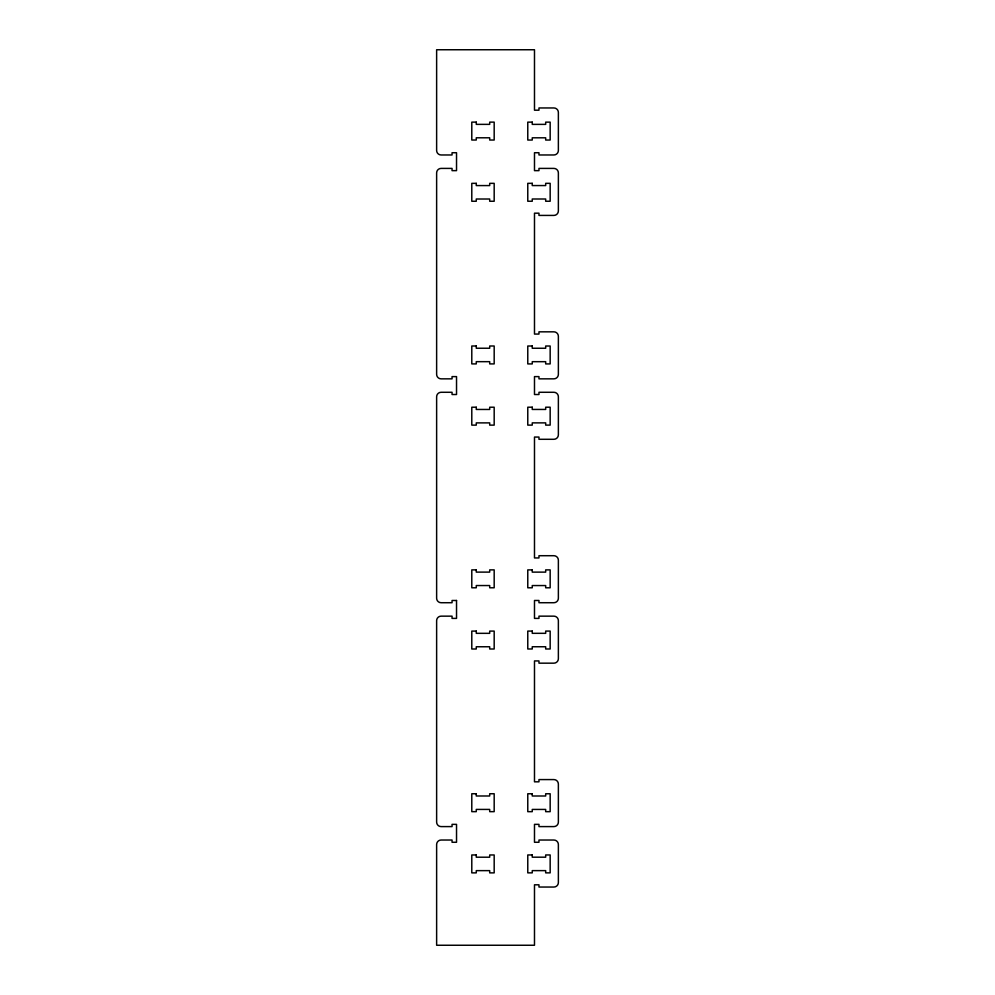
<?xml version="1.0" encoding="UTF-8"?>
<svg xmlns="http://www.w3.org/2000/svg" width="995" height="995" viewBox="0 0 995 995"><rect width="100%" height="100%" fill="white"/><g stroke="black" fill="none" stroke-linecap="round" stroke-linejoin="round"><path stroke-width="1.49" d="M456.531 600.482L456.531 618.392L452.053 618.392L452.053 616.154L441.108 616.154A4.478 4.478 0 0 0 436.631 620.631L436.631 822.119A4.478 4.478 0 0 0 441.108 826.596L452.053 826.596L452.053 824.357L456.531 824.357L456.531 842.268L452.053 842.268L452.053 840.029L441.108 840.029A4.478 4.478 0 0 0 436.631 844.506L436.631 945.25L534.489 945.25L534.489 884.804L538.967 884.804L538.967 887.043L553.892 887.043A4.478 4.478 0 0 0 558.369 882.565L558.369 844.506A4.478 4.478 0 0 0 553.892 840.029L538.967 840.029L538.967 842.268L534.489 842.268L534.489 824.357L538.967 824.357L538.967 826.596L553.892 826.596A4.478 4.478 0 0 0 558.369 822.119L558.369 784.06A4.478 4.478 0 0 0 553.892 779.582L538.967 779.582L538.967 781.821L534.489 781.821L534.489 660.929L538.967 660.929L538.967 663.168L553.892 663.168A4.478 4.478 0 0 0 558.369 658.69L558.369 620.631A4.478 4.478 0 0 0 553.892 616.154L538.967 616.154L538.967 618.392L534.489 618.392L534.489 600.482L538.967 600.482L538.967 602.721L553.892 602.721A4.478 4.478 0 0 0 558.369 598.244L558.369 560.185A4.478 4.478 0 0 0 553.892 555.707L538.967 555.707L538.967 557.946L534.489 557.946L534.489 437.054L538.967 437.054L538.967 439.292L553.892 439.292A4.478 4.478 0 0 0 558.369 434.815L558.369 396.756A4.478 4.478 0 0 0 553.892 392.279L538.967 392.279L538.967 394.517L534.489 394.517L534.489 376.607L538.967 376.607L538.967 378.846L553.892 378.846A4.478 4.478 0 0 0 558.369 374.369L558.369 336.31A4.478 4.478 0 0 0 553.892 331.832L538.967 331.832L538.967 334.071L534.489 334.071L534.489 213.179L538.967 213.179L538.967 215.417L553.892 215.417A4.478 4.478 0 0 0 558.369 210.94L558.369 172.881A4.478 4.478 0 0 0 553.892 168.404L538.967 168.404L538.967 170.642L534.489 170.642L534.489 152.732L538.967 152.732L538.967 154.971L553.892 154.971A4.478 4.478 0 0 0 558.369 150.494L558.369 112.435A4.478 4.478 0 0 0 553.892 107.957L538.967 107.957L538.967 110.196L534.489 110.196L534.489 49.75L436.631 49.75L436.631 150.494A4.478 4.478 0 0 0 441.108 154.971L452.053 154.971L452.053 152.732L456.531 152.732L456.531 170.642L452.053 170.642L452.053 168.404L441.108 168.404A4.478 4.478 0 0 0 436.631 172.881L436.631 374.369A4.478 4.478 0 0 0 441.108 378.846L452.053 378.846L452.053 376.607L456.531 376.607L456.531 394.517L452.053 394.517L452.053 392.279L441.108 392.279A4.478 4.478 0 0 0 436.631 396.756L436.631 598.244A4.478 4.478 0 0 0 441.108 602.721L452.053 602.721L452.053 600.482L456.531 600.482M476.269 122.124L471.792 122.124L471.792 140.034L476.269 140.034L476.269 137.795L489.702 137.795L489.702 140.034L494.179 140.034L494.179 122.124L489.702 122.124L489.702 124.363L476.269 124.363L476.269 122.124M532.25 122.136L527.773 122.136L527.773 140.046L532.25 140.046L532.25 137.807L545.683 137.807L545.683 140.046L550.16 140.046L550.16 122.136L545.683 122.136L545.683 124.375L532.25 124.375L532.25 122.136M476.269 183.341L471.792 183.341L471.792 201.251L476.269 201.251L476.269 199.012L489.702 199.012L489.702 201.251L494.179 201.251L494.179 183.341L489.702 183.341L489.702 185.58L476.269 185.58L476.269 183.341M532.25 183.329L527.773 183.329L527.773 201.239L532.25 201.239L532.25 199L545.683 199L545.683 201.239L550.16 201.239L550.16 183.329L545.683 183.329L545.683 185.567L532.25 185.567L532.25 183.329M476.269 345.999L471.792 345.999L471.792 363.909L476.269 363.909L476.269 361.67L489.702 361.67L489.702 363.909L494.179 363.909L494.179 345.999L489.702 345.999L489.702 348.238L476.269 348.238L476.269 345.999M532.25 346.011L527.773 346.011L527.773 363.921L532.25 363.921L532.25 361.683L545.683 361.683L545.683 363.921L550.16 363.921L550.16 346.011L545.683 346.011L545.683 348.25L532.25 348.25L532.25 346.011M476.269 407.216L471.792 407.216L471.792 425.126L476.269 425.126L476.269 422.887L489.702 422.887L489.702 425.126L494.179 425.126L494.179 407.216L489.702 407.216L489.702 409.455L476.269 409.455L476.269 407.216M532.25 407.204L527.773 407.204L527.773 425.114L532.25 425.114L532.25 422.875L545.683 422.875L545.683 425.114L550.16 425.114L550.16 407.204L545.683 407.204L545.683 409.442L532.25 409.442L532.25 407.204M476.269 569.874L471.792 569.874L471.792 587.784L476.269 587.784L476.269 585.545L489.702 585.545L489.702 587.784L494.179 587.784L494.179 569.874L489.702 569.874L489.702 572.113L476.269 572.113L476.269 569.874M532.25 569.886L527.773 569.886L527.773 587.796L532.25 587.796L532.25 585.558L545.683 585.558L545.683 587.796L550.16 587.796L550.16 569.886L545.683 569.886L545.683 572.125L532.25 572.125L532.25 569.886M476.269 631.091L471.792 631.091L471.792 649.001L476.269 649.001L476.269 646.762L489.702 646.762L489.702 649.001L494.179 649.001L494.179 631.091L489.702 631.091L489.702 633.33L476.269 633.33L476.269 631.091M532.25 631.079L527.773 631.079L527.773 648.989L532.25 648.989L532.25 646.75L545.683 646.75L545.683 648.989L550.16 648.989L550.16 631.079L545.683 631.079L545.683 633.317L532.25 633.317L532.25 631.079M476.269 793.749L471.792 793.749L471.792 811.659L476.269 811.659L476.269 809.42L489.702 809.42L489.702 811.659L494.179 811.659L494.179 793.749L489.702 793.749L489.702 795.988L476.269 795.988L476.269 793.749M532.25 793.761L527.773 793.761L527.773 811.671L532.25 811.671L532.25 809.432L545.683 809.432L545.683 811.671L550.16 811.671L550.16 793.761L545.683 793.761L545.683 796L532.25 796L532.25 793.761M476.269 854.966L471.792 854.966L471.792 872.876L476.269 872.876L476.269 870.637L489.702 870.637L489.702 872.876L494.179 872.876L494.179 854.966L489.702 854.966L489.702 857.205L476.269 857.205L476.269 854.966M532.25 854.954L527.773 854.954L527.773 872.864L532.25 872.864L532.25 870.625L545.683 870.625L545.683 872.864L550.16 872.864L550.16 854.954L545.683 854.954L545.683 857.192L532.25 857.192L532.25 854.954"/></g></svg>
